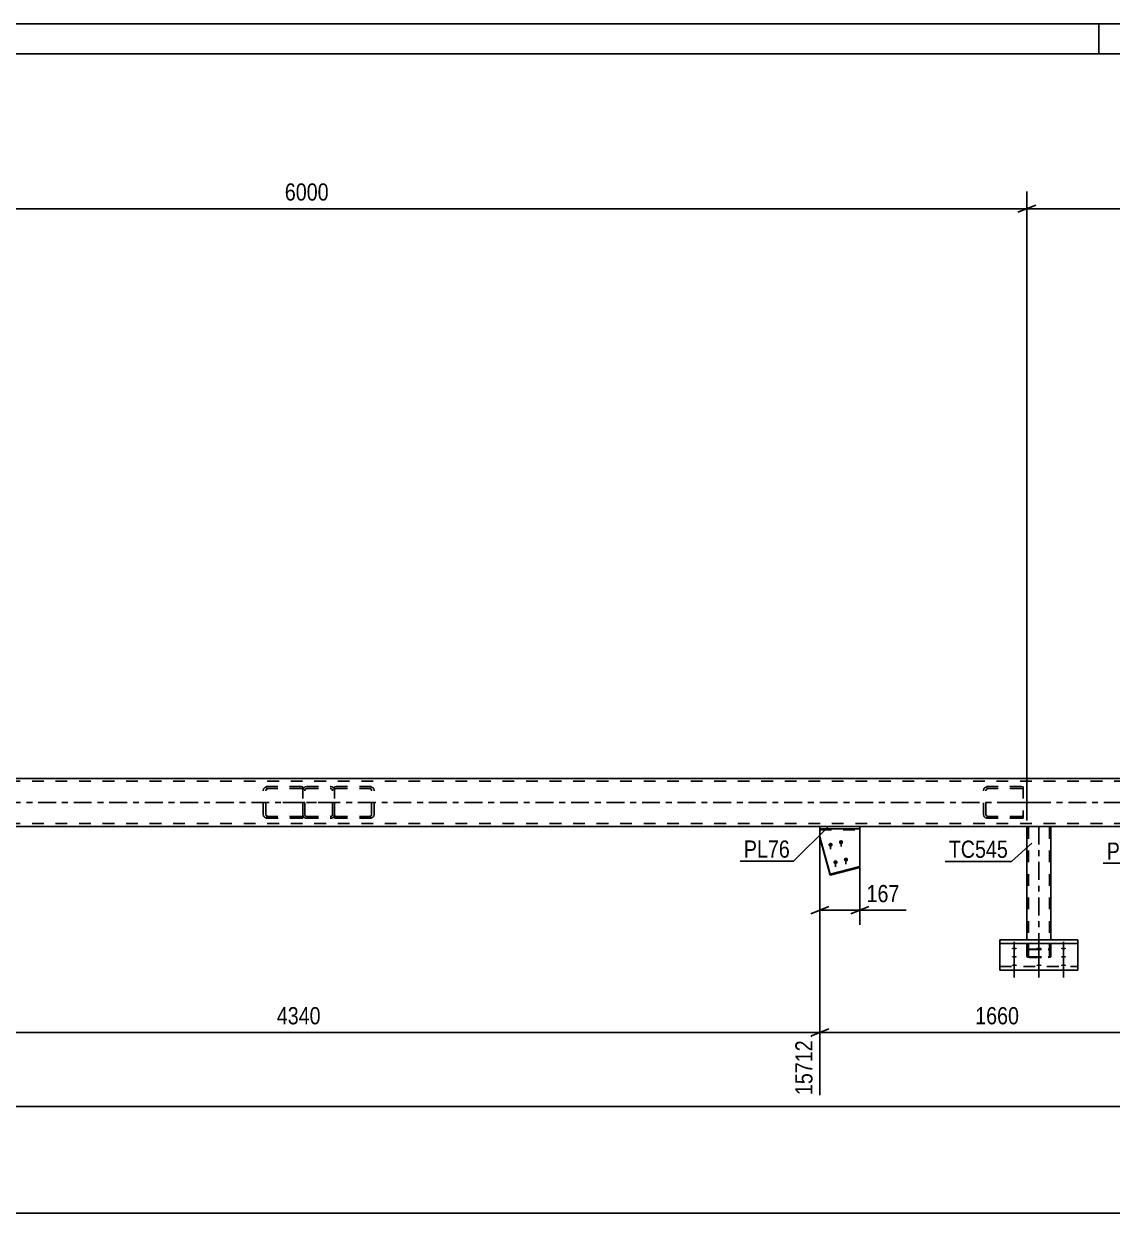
# Model space of a CAD drawing. Header units: millimetres. Extents: x -136 to 1053, y -541 to 300.
# Drawn here: x 453.4 to 634.8, y 101.8 to 299.9 of the extents above; entities that cross this region are included whole.
import ezdxf

# ---------------------------------------------------------------- set-up
doc = ezdxf.new("R2010")
doc.units = ezdxf.units.MM
doc.linetypes.add('DXK_LINE_DOT2', pattern=[3.9198, 1.9599, -1.9599])
doc.linetypes.add('DXK_LINE_DOT3', pattern=[5.9187, 2.979, -0.9799, 0.9799, -0.9799])
doc.styles.add('Arial Narrow', font='ARIALN.TTF', dxfattribs={"height": 0.2})

# ---------------------------------------------------------------- blocks, each defined once
blk = doc.blocks.new('Unknown-335479020-1133')
at = {"color": 5, "linetype": 'Continuous'}
for p, q in [((1052.57, 299.9), (-136.43, 299.9)), ((632.57, 294.9), (632.57, 299.9)), ((1047.57, 294.9), (-131.43, 294.9))]:
    blk.add_line(p, q, dxfattribs=at)
blk = doc.blocks.new('Bolt-335479020-5719 - 5651')
at = {"linetype": 'Continuous'}
for points in [[(618.46, 146.02), (618.56, 146.02), (618.64, 146.01), (618.72, 145.99), (618.79, 145.97), (618.85, 145.94), (618.88, 145.92), (618.9, 145.89), (618.9, 145.85), (618.88, 145.82), (618.85, 145.79), (618.79, 145.77), (618.72, 145.75), (618.64, 145.73), (618.56, 145.72), (618.46, 145.72), (618.37, 145.72), (618.29, 145.73), (618.21, 145.75), (618.14, 145.77), (618.08, 145.79), (618.05, 145.82), (618.03, 145.85), (618.03, 145.89), (618.05, 145.92), (618.08, 145.94), (618.14, 145.97), (618.21, 145.99), (618.29, 146.01), (618.37, 146.02)], [(622.56, 146.02), (622.66, 146.02), (622.74, 146.01), (622.82, 145.99), (622.89, 145.97), (622.95, 145.94), (622.98, 145.92), (623, 145.89), (623, 145.85), (622.98, 145.82), (622.95, 145.79), (622.89, 145.77), (622.82, 145.75), (622.74, 145.73), (622.66, 145.72), (622.56, 145.72), (622.47, 145.72), (622.39, 145.73), (622.31, 145.75), (622.24, 145.77), (622.18, 145.79), (622.15, 145.82), (622.13, 145.85), (622.13, 145.89), (622.15, 145.92), (622.18, 145.94), (622.24, 145.97), (622.31, 145.99), (622.39, 146.01), (622.47, 146.02)], [(626.66, 146.02), (626.76, 146.02), (626.84, 146.01), (626.92, 145.99), (626.99, 145.97), (627.05, 145.94), (627.08, 145.92), (627.1, 145.89), (627.1, 145.85), (627.08, 145.82), (627.05, 145.79), (626.99, 145.77), (626.92, 145.75), (626.84, 145.73), (626.76, 145.72), (626.66, 145.72), (626.57, 145.72), (626.49, 145.73), (626.41, 145.75), (626.34, 145.77), (626.28, 145.79), (626.25, 145.82), (626.23, 145.85), (626.23, 145.89), (626.25, 145.92), (626.28, 145.94), (626.34, 145.97), (626.41, 145.99), (626.49, 146.01), (626.57, 146.02)], [(618.46, 144.62), (618.56, 144.61), (618.64, 144.6), (618.72, 144.59), (618.79, 144.57), (618.85, 144.54), (618.88, 144.51), (618.9, 144.48), (618.9, 144.45), (618.88, 144.42), (618.85, 144.39), (618.79, 144.37), (618.72, 144.35), (618.64, 144.33), (618.56, 144.32), (618.46, 144.32), (618.37, 144.32), (618.29, 144.33), (618.21, 144.35), (618.14, 144.37), (618.08, 144.39), (618.05, 144.42), (618.03, 144.45), (618.03, 144.48), (618.05, 144.51), (618.08, 144.54), (618.14, 144.57), (618.21, 144.59), (618.29, 144.6), (618.37, 144.61)], [(618.46, 143.22), (618.56, 143.21), (618.64, 143.2), (618.72, 143.19), (618.79, 143.17), (618.85, 143.14), (618.88, 143.11), (618.9, 143.08), (618.9, 143.05), (618.88, 143.02), (618.85, 142.99), (618.79, 142.96), (618.72, 142.94), (618.64, 142.93), (618.56, 142.92), (618.46, 142.91), (618.37, 142.92), (618.29, 142.93), (618.21, 142.94), (618.14, 142.96), (618.08, 142.99), (618.05, 143.02), (618.03, 143.05), (618.03, 143.08), (618.05, 143.11), (618.08, 143.14), (618.14, 143.17), (618.21, 143.19), (618.29, 143.2), (618.37, 143.21)], [(622.56, 143.22), (622.66, 143.21), (622.74, 143.2), (622.82, 143.19), (622.89, 143.17), (622.95, 143.14), (622.98, 143.11), (623, 143.08), (623, 143.05), (622.98, 143.02), (622.95, 142.99), (622.89, 142.96), (622.82, 142.94), (622.74, 142.93), (622.66, 142.92), (622.56, 142.91), (622.47, 142.92), (622.39, 142.93), (622.31, 142.94), (622.24, 142.96), (622.18, 142.99), (622.15, 143.02), (622.13, 143.05), (622.13, 143.08), (622.15, 143.11), (622.18, 143.14), (622.24, 143.17), (622.31, 143.19), (622.39, 143.2), (622.47, 143.21)], [(626.66, 144.62), (626.76, 144.61), (626.84, 144.6), (626.92, 144.59), (626.99, 144.57), (627.05, 144.54), (627.08, 144.51), (627.1, 144.48), (627.1, 144.45), (627.08, 144.42), (627.05, 144.39), (626.99, 144.37), (626.92, 144.35), (626.84, 144.33), (626.76, 144.32), (626.66, 144.32), (626.57, 144.32), (626.49, 144.33), (626.41, 144.35), (626.34, 144.37), (626.28, 144.39), (626.25, 144.42), (626.23, 144.45), (626.23, 144.48), (626.25, 144.51), (626.28, 144.54), (626.34, 144.57), (626.41, 144.59), (626.49, 144.6), (626.57, 144.61)], [(626.66, 143.22), (626.76, 143.21), (626.84, 143.2), (626.92, 143.19), (626.99, 143.17), (627.05, 143.14), (627.08, 143.11), (627.1, 143.08), (627.1, 143.05), (627.08, 143.02), (627.05, 142.99), (626.99, 142.96), (626.92, 142.94), (626.84, 142.93), (626.76, 142.92), (626.66, 142.91), (626.57, 142.92), (626.49, 142.93), (626.41, 142.94), (626.34, 142.96), (626.28, 142.99), (626.25, 143.02), (626.23, 143.05), (626.23, 143.08), (626.25, 143.11), (626.28, 143.14), (626.34, 143.17), (626.41, 143.19), (626.49, 143.2), (626.57, 143.21)]]:
    blk.add_hatch(color=1, dxfattribs=at).paths.add_polyline_path(points)
at = {"color": 1, "linetype": 'Continuous'}
for p, q in [((618.46, 146.96), (618.46, 143.84)), ((622.56, 146.96), (622.56, 143.84)), ((626.66, 146.96), (626.66, 143.84)), ((618.46, 145.56), (618.46, 142.44)), ((626.66, 145.56), (626.66, 142.44)), ((618.46, 144.15), (618.46, 141.04)), ((622.56, 144.15), (622.56, 141.04)), ((626.66, 144.15), (626.66, 141.04))]:
    blk.add_line(p, q, dxfattribs=at)
blk = doc.blocks.new('Part-335479020-5756 - 5651')
at = {"color": 7, "linetype": 'DXK_LINE_DOT2'}
for p, q in [((592.72, 165.81), (586.03, 165.81)), ((586.03, 165.81), (586.03, 165.79)), ((586.03, 165.79), (586.03, 165.81)), ((586.03, 165.64), (592.72, 165.64)), ((592.72, 165.81), (592.72, 165.79)), ((592.72, 165.79), (592.72, 165.81))]:
    blk.add_line(p, q, dxfattribs=at)
at = {"color": 2, "linetype": 'Continuous'}
for p, q in [((586.03, 164.28), (586.03, 165.79)), ((592.72, 159.34), (592.72, 165.79)), ((586.03, 164.44), (587.78, 158.26)), ((587.78, 158.1), (586.03, 164.28)), ((587.78, 158.26), (592.72, 159.5)), ((587.78, 158.1), (592.72, 159.34)), ((587.78, 158.26), (587.78, 158.1))]:
    blk.add_line(p, q, dxfattribs=at)
blk = doc.blocks.new('Part-335479020-5702 - 5651')
at = {"color": 2, "linetype": 'Continuous'}
for p, q in [((586.03, 166.19), (586.03, 165.79)), ((592.72, 166.19), (586.03, 166.19)), ((586.03, 165.79), (592.72, 165.79)), ((592.72, 165.79), (592.72, 166.19))]:
    blk.add_line(p, q, dxfattribs=at)
blk = doc.blocks.new('Bolt-335479020-5703 - 5651')
at = {"linetype": 'Continuous'}
for points in [[(587.85, 162.81), (587.77, 162.81), (587.7, 162.83), (587.64, 162.87), (587.58, 162.92), (587.54, 162.97), (587.5, 163.04), (587.49, 163.11), (587.49, 163.18), (587.5, 163.25), (587.54, 163.31), (587.58, 163.37), (587.64, 163.42), (587.7, 163.45), (587.77, 163.47), (587.85, 163.48), (587.92, 163.47), (587.99, 163.45), (588.06, 163.42), (588.11, 163.37), (588.16, 163.31), (588.19, 163.25), (588.21, 163.18), (588.21, 163.11), (588.19, 163.04), (588.16, 162.97), (588.11, 162.92), (588.06, 162.87), (587.99, 162.83), (587.92, 162.81)], [(589.59, 163.24), (589.51, 163.25), (589.44, 163.27), (589.38, 163.3), (589.32, 163.35), (589.27, 163.41), (589.24, 163.47), (589.23, 163.54), (589.23, 163.61), (589.24, 163.68), (589.27, 163.75), (589.32, 163.8), (589.38, 163.85), (589.44, 163.89), (589.51, 163.91), (589.59, 163.92), (589.66, 163.91), (589.73, 163.89), (589.8, 163.85), (589.85, 163.8), (589.9, 163.75), (589.93, 163.68), (589.94, 163.61), (589.94, 163.54), (589.93, 163.47), (589.9, 163.41), (589.85, 163.35), (589.8, 163.3), (589.73, 163.27), (589.66, 163.25)], [(588.67, 159.9), (588.6, 159.91), (588.52, 159.93), (588.46, 159.96), (588.4, 160.01), (588.36, 160.07), (588.33, 160.13), (588.31, 160.2), (588.31, 160.27), (588.33, 160.34), (588.36, 160.41), (588.4, 160.46), (588.46, 160.51), (588.52, 160.55), (588.6, 160.57), (588.67, 160.58), (588.74, 160.57), (588.82, 160.55), (588.88, 160.51), (588.94, 160.46), (588.98, 160.41), (589.01, 160.34), (589.03, 160.27), (589.03, 160.2), (589.01, 160.13), (588.98, 160.07), (588.94, 160.01), (588.88, 159.96), (588.82, 159.93), (588.74, 159.91)], [(590.41, 160.33), (590.33, 160.34), (590.26, 160.36), (590.2, 160.4), (590.14, 160.45), (590.1, 160.5), (590.07, 160.57), (590.05, 160.64), (590.05, 160.71), (590.07, 160.78), (590.1, 160.84), (590.14, 160.9), (590.2, 160.95), (590.26, 160.98), (590.33, 161), (590.41, 161.01), (590.48, 161), (590.56, 160.98), (590.62, 160.95), (590.68, 160.9), (590.72, 160.84), (590.75, 160.78), (590.77, 160.71), (590.77, 160.64), (590.75, 160.57), (590.72, 160.5), (590.68, 160.45), (590.62, 160.4), (590.56, 160.36), (590.48, 160.34)]]:
    blk.add_hatch(color=1, dxfattribs=at).paths.add_polyline_path(points)
at = {"color": 1, "linetype": 'Continuous'}
for p, q in [((587.85, 163.42), (587.85, 162.39)), ((589.59, 163.85), (589.59, 162.83)), ((588.67, 160.51), (588.67, 159.49)), ((590.41, 160.95), (590.41, 159.92))]:
    blk.add_line(p, q, dxfattribs=at)
blk = doc.blocks.new('Part-335479020-5908 - 5651')
at = {"color": 7, "linetype": 'DXK_LINE_DOT2'}
for p, q in [((493.36, 172.43), (493.3, 172.19)), ((499.67, 172.83), (493.82, 172.83)), ((499.67, 172.51), (493.82, 172.51)), ((494.18, 172.83), (493.84, 172.78)), ((494.01, 172.48), (494.18, 172.51)), ((499.67, 172.83), (499.92, 172.79)), ((499.67, 172.51), (499.83, 172.48)), ((499.83, 172.48), (499.92, 172.44)), ((499.92, 172.79), (499.92, 167.58)), ((493.3, 168.19), (493.3, 172.19)), ((493.74, 172.19), (493.77, 172.31)), ((493.74, 168.19), (493.74, 172.19)), ((493.3, 168.19), (493.36, 167.94)), ((493.77, 168.06), (493.74, 168.19)), ((499.67, 167.87), (493.82, 167.87)), ((493.82, 167.55), (499.67, 167.55)), ((493.84, 167.59), (494.18, 167.55)), ((494.18, 167.87), (494.01, 167.89)), ((499.83, 167.89), (499.67, 167.87)), ((499.67, 167.55), (499.92, 167.58)), ((499.92, 167.93), (499.83, 167.89))]:
    blk.add_line(p, q, dxfattribs=at)
at = {"color": 7, "linetype": 'DXK_LINE_DOT3'}
blk.add_line((496.57, 170.19), (503.77, 170.19), dxfattribs=at)
at = {"color": 7, "linetype": 'DXK_LINE_DOT2'}
for centre, radius, start, end in [((494.04, 172), 0.802, 104.5547, 147.5896), ((494.11, 172.09), 0.401, 104.5547, 147.5896), ((494.04, 168.37), 0.802, 212.4104, 255.4453), ((494.11, 168.28), 0.401, 212.4104, 255.4453)]:
    blk.add_arc(centre, radius, start, end, dxfattribs=at)
blk = doc.blocks.new('Part-335479020-5852 - 5651')
at = {"color": 7, "linetype": 'DXK_LINE_DOT2'}
for p, q in [((637.06, 173.71), (11.92, 173.71)), ((637.06, 166.67), (11.92, 166.67)), ((592.72, 166.19), (586.03, 166.19)), ((624.56, 166.19), (620.56, 166.19))]:
    blk.add_line(p, q, dxfattribs=at)
at = {"color": 2, "linetype": 'Continuous'}
for p, q in [((637.06, 174.19), (384.57, 174.19)), ((586.03, 166.19), (419.11, 166.19)), ((620.56, 166.19), (592.72, 166.19)), ((637.06, 166.19), (624.56, 166.19))]:
    blk.add_line(p, q, dxfattribs=at)
at = {"color": 7, "linetype": 'DXK_LINE_DOT3'}
blk.add_line((11.92, 170.19), (637.06, 170.19), dxfattribs=at)
blk = doc.blocks.new('Part-335479020-5860 - 5651')
at = {"color": 7, "linetype": 'DXK_LINE_DOT2'}
for p, q in [((499.97, 172.43), (499.92, 172.19)), ((500.56, 172.83), (500.32, 172.78)), ((500.44, 172.48), (500.56, 172.51)), ((500.56, 172.83), (504.56, 172.83)), ((500.56, 172.51), (504.56, 172.51)), ((504.81, 172.78), (504.56, 172.83)), ((504.56, 172.51), (504.69, 172.48)), ((505.2, 172.19), (505.16, 172.43)), ((499.92, 168.19), (499.92, 172.19)), ((500.24, 172.19), (500.27, 172.31)), ((500.24, 168.19), (500.24, 172.19)), ((504.86, 172.31), (504.88, 172.19)), ((504.88, 168.19), (504.88, 172.19)), ((505.2, 168.19), (505.2, 172.19)), ((499.92, 168.19), (499.97, 167.94)), ((500.27, 168.06), (500.24, 168.19)), ((500.32, 167.59), (500.56, 167.55)), ((500.56, 167.87), (500.44, 167.89)), ((500.56, 167.87), (504.56, 167.87)), ((500.56, 167.55), (504.56, 167.55)), ((504.69, 167.89), (504.56, 167.87)), ((504.56, 167.55), (504.81, 167.59)), ((504.88, 168.19), (504.86, 168.06)), ((505.16, 167.94), (505.2, 168.19))]:
    blk.add_line(p, q, dxfattribs=at)
at = {"color": 7, "linetype": 'DXK_LINE_DOT3'}
blk.add_line((502.56, 170.19), (502.56, 170.19), dxfattribs=at)
at = {"color": 7, "linetype": 'DXK_LINE_DOT2'}
for centre, radius, start, end in [((500.56, 172.19), 0.64, 112.5, 157.5), ((500.56, 172.19), 0.32, 112.5, 157.5), ((504.56, 172.19), 0.32, 22.5, 67.5), ((504.56, 172.19), 0.64, 22.5, 67.5), ((500.56, 168.19), 0.64, 202.5, 247.5), ((500.56, 168.19), 0.32, 202.5, 247.5), ((504.56, 168.19), 0.32, 292.5, 337.5), ((504.56, 168.19), 0.64, 292.5, 337.5)]:
    blk.add_arc(centre, radius, start, end, dxfattribs=at)
blk = doc.blocks.new('Part-335479020-5869 - 5651')
at = {"color": 2, "linetype": 'Continuous'}
for p, q in [((629.06, 147.29), (616.06, 147.29)), ((616.06, 147.29), (616.06, 142.24)), ((616.06, 146.69), (629.06, 146.69)), ((629.06, 142.24), (629.06, 147.29)), ((616.06, 142.24), (629.06, 142.24))]:
    blk.add_line(p, q, dxfattribs=at)
at = {"color": 7, "linetype": 'DXK_LINE_DOT2'}
blk.add_line((616.06, 142.85), (629.06, 142.85), dxfattribs=at)
blk = doc.blocks.new('Part-335479020-5880 - 5651')
at = {"color": 7, "linetype": 'DXK_LINE_DOT2'}
for p, q in [((613.37, 172.43), (613.3, 172.19)), ((619.67, 172.83), (613.82, 172.83)), ((619.67, 172.51), (613.82, 172.51)), ((614.18, 172.83), (613.84, 172.78)), ((614.01, 172.48), (614.18, 172.51)), ((619.67, 172.83), (619.92, 172.79)), ((619.67, 172.51), (619.84, 172.48)), ((619.84, 172.48), (619.92, 172.44)), ((619.92, 172.79), (619.92, 167.58)), ((613.3, 168.19), (613.3, 172.19)), ((613.74, 172.19), (613.77, 172.31)), ((613.74, 168.19), (613.74, 172.19)), ((613.3, 168.19), (613.37, 167.94)), ((613.77, 168.06), (613.74, 168.19)), ((619.67, 167.87), (613.82, 167.87)), ((613.82, 167.55), (619.67, 167.55)), ((613.84, 167.59), (614.18, 167.55)), ((614.18, 167.87), (614.01, 167.89)), ((619.84, 167.89), (619.67, 167.87)), ((619.67, 167.55), (619.92, 167.58)), ((619.92, 167.93), (619.84, 167.89))]:
    blk.add_line(p, q, dxfattribs=at)
at = {"color": 7, "linetype": 'DXK_LINE_DOT3'}
blk.add_line((616.57, 170.19), (623.77, 170.19), dxfattribs=at)
at = {"color": 7, "linetype": 'DXK_LINE_DOT2'}
for centre, radius, start, end in [((614.04, 172), 0.802, 104.5546, 147.5894), ((614.11, 172.09), 0.401, 104.5546, 147.5894), ((614.04, 168.37), 0.802, 212.4106, 255.4454), ((614.11, 168.28), 0.401, 212.4106, 255.4454)]:
    blk.add_arc(centre, radius, start, end, dxfattribs=at)
blk = doc.blocks.new('Part-335479020-5881 - 5651')
at = {"color": 7, "linetype": 'DXK_LINE_DOT2'}
for p, q in [((505.45, 172.83), (505.2, 172.79)), ((505.2, 172.79), (505.2, 167.58)), ((505.2, 172.44), (505.29, 172.48)), ((505.29, 172.48), (505.45, 172.51)), ((511.29, 172.83), (505.45, 172.83)), ((511.29, 172.51), (505.45, 172.51)), ((511.28, 172.78), (510.94, 172.83)), ((510.94, 172.51), (511.11, 172.48)), ((511.82, 172.19), (511.75, 172.43)), ((511.35, 172.31), (511.38, 172.19)), ((511.38, 168.19), (511.38, 172.19)), ((511.82, 168.19), (511.82, 172.19)), ((505.29, 167.89), (505.2, 167.93)), ((505.2, 167.58), (505.45, 167.55)), ((505.45, 167.87), (505.29, 167.89)), ((511.29, 167.87), (505.45, 167.87)), ((511.29, 167.55), (505.45, 167.55)), ((511.11, 167.89), (510.94, 167.87)), ((510.94, 167.55), (511.28, 167.59)), ((511.38, 168.19), (511.35, 168.06)), ((511.75, 167.94), (511.82, 168.19))]:
    blk.add_line(p, q, dxfattribs=at)
for centre, radius, start, end in [((511.01, 172.09), 0.401, 32.3846, 75.4287), ((511.08, 172), 0.801, 32.3846, 75.4287), ((511.01, 168.28), 0.401, 284.5713, 327.6154), ((511.08, 168.37), 0.801, 284.5713, 327.6154)]:
    blk.add_arc(centre, radius, start, end, dxfattribs=at)
blk = doc.blocks.new('Part-335479020-5903 - 5651')
at = {"color": 2, "linetype": 'Continuous'}
for p, q in [((620.56, 147.29), (620.56, 166.19)), ((624.08, 166.19), (620.56, 166.19)), ((624.56, 166.19), (624.08, 166.19)), ((624.56, 147.29), (624.56, 166.19))]:
    blk.add_line(p, q, dxfattribs=at)
at = {"color": 7, "linetype": 'DXK_LINE_DOT2'}
for p, q in [((620.8, 144.55), (620.8, 166.19)), ((624.31, 166.19), (624.18, 166.19)), ((624.32, 166.19), (624.31, 166.19)), ((624.32, 144.55), (624.32, 166.19)), ((620.56, 144.55), (620.56, 147.29)), ((624.56, 144.55), (624.56, 147.29)), ((620.6, 145.65), (620.56, 145.59)), ((620.7, 145.7), (620.6, 145.65)), ((620.86, 145.74), (620.7, 145.7)), ((620.8, 145.59), (620.82, 145.62)), ((620.82, 145.62), (620.87, 145.65)), ((621.04, 145.75), (620.86, 145.74)), ((620.87, 145.65), (620.95, 145.66)), ((620.95, 145.66), (621.04, 145.67)), ((621.04, 145.75), (624.08, 145.75)), ((621.04, 145.67), (624.08, 145.67)), ((624.27, 145.74), (624.08, 145.75)), ((624.08, 145.67), (624.18, 145.66)), ((624.18, 145.66), (624.25, 145.65)), ((624.25, 145.65), (624.31, 145.62)), ((624.42, 145.7), (624.27, 145.74)), ((624.31, 145.62), (624.32, 145.59)), ((624.53, 145.65), (624.42, 145.7)), ((624.56, 145.59), (624.53, 145.65)), ((620.56, 144.55), (620.6, 144.49)), ((620.6, 144.49), (620.7, 144.43)), ((620.7, 144.43), (620.86, 144.4)), ((620.82, 144.52), (620.8, 144.55)), ((620.87, 144.49), (620.82, 144.52)), ((620.86, 144.4), (621.04, 144.38)), ((620.95, 144.47), (620.87, 144.49)), ((621.04, 144.47), (620.95, 144.47)), ((621.04, 144.47), (624.08, 144.47)), ((621.04, 144.38), (624.08, 144.38)), ((624.18, 144.47), (624.08, 144.47)), ((624.08, 144.38), (624.27, 144.4)), ((624.25, 144.49), (624.18, 144.47)), ((624.31, 144.52), (624.25, 144.49)), ((624.27, 144.4), (624.42, 144.43)), ((624.32, 144.55), (624.31, 144.52)), ((624.42, 144.43), (624.53, 144.49)), ((624.53, 144.49), (624.56, 144.55))]:
    blk.add_line(p, q, dxfattribs=at)
at = {"color": 7, "linetype": 'DXK_LINE_DOT3'}
blk.add_line((622.56, 166.19), (622.56, 145.07), dxfattribs=at)
blk = doc.blocks.new('StraightDimension-335479020-5913 - 5651')
at = {"color": 7, "linetype": 'Continuous'}
blk.add_line((-1.98, 101.76), (667.31, 101.76), dxfattribs=at)
blk = doc.blocks.new('StraightDimension-335479020-5941 - 5651')
at = {"color": 7, "linetype": 'Continuous'}
blk.add_line((-0.98, 119.52), (666.31, 119.52), dxfattribs=at)
blk = doc.blocks.new('StraightDimension-335479020-6003 - 5651')
at = {"color": 7, "linetype": 'Continuous'}
for p, q in [((592.72, 164.72), (592.72, 149.83)), ((586.03, 163.36), (586.03, 149.83)), ((584.53, 151.63), (587.53, 152.83)), ((594.22, 152.83), (591.22, 151.63)), ((586.03, 152.23), (592.72, 152.23))]:
    blk.add_line(p, q, dxfattribs=at)
at = {"color": 0}
blk.add_wipeout([(599.93, 152.98), (599.93, 157.18), (593.24, 157.18), (593.24, 152.98)], dxfattribs=at)
at = {"color": 7, "linetype": 'Continuous'}
blk.add_line((592.72, 152.23), (600.45, 152.23), dxfattribs=at)
blk.add_line((592.72, 152.23), (600.45, 152.23), dxfattribs=at)
at = {"color": 3, "style": 'Arial Narrow'}
blk.add_text('167', height=2.863, dxfattribs=at).set_placement((593.84, 153.58))
blk = doc.blocks.new('StraightDimension-335479020-6028 - 5651')
at = {"color": 7, "linetype": 'Continuous'}
for p, q in [((412.42, 164.79), (412.42, 121.44)), ((586.03, 164.79), (586.03, 121.44)), ((413.92, 132.48), (410.92, 131.28)), ((412.42, 131.88), (586.03, 131.88)), ((584.53, 131.28), (587.53, 132.48))]:
    blk.add_line(p, q, dxfattribs=at)
at = {"color": 0}
blk.add_wipeout([(503.48, 132.63), (503.48, 136.83), (494.97, 136.83), (494.97, 132.63)], dxfattribs=at)
at = {"color": 0, "linetype": 'Continuous'}
blk.add_wipeout([(585.43, 131.18), (581.23, 131.18), (581.23, 120.84), (585.43, 120.84)], dxfattribs=at)
at = {"color": 3, "style": 'Arial Narrow'}
blk.add_text('4340', height=2.863, dxfattribs=at).set_placement((495.57, 133.23))
at = {"color": 3, "linetype": 'Continuous', "style": 'Arial Narrow'}
blk.add_text('15712', height=2.863, rotation=90.0002, dxfattribs=at).set_placement((584.83, 121.44))
blk = doc.blocks.new('StraightDimension-335479020-6038 - 5651')
at = {"color": 7, "linetype": 'Continuous'}
for p, q in [((586.03, 164.79), (586.03, 121.44)), ((645.16, 164.79), (645.16, 121.44)), ((587.53, 132.48), (584.53, 131.28)), ((586.03, 131.88), (645.16, 131.88)), ((643.66, 131.28), (646.66, 132.48))]:
    blk.add_line(p, q, dxfattribs=at)
at = {"color": 0}
blk.add_wipeout([(619.85, 132.63), (619.85, 136.83), (611.34, 136.83), (611.34, 132.63)], dxfattribs=at)
at = {"color": 0, "linetype": 'Continuous'}
blk.add_wipeout([(644.56, 131.18), (640.36, 131.18), (640.36, 120.84), (644.56, 120.84)], dxfattribs=at)
at = {"color": 3, "style": 'Arial Narrow'}
blk.add_text('1660', height=2.863, dxfattribs=at).set_placement((611.94, 133.23))
at = {"color": 3, "linetype": 'Continuous', "style": 'Arial Narrow'}
blk.add_text('17371', height=2.863, rotation=90.0002, dxfattribs=at).set_placement((643.96, 121.44))
blk = doc.blocks.new('StraightDimension-335479020-6159 - 5651')
at = {"color": 7, "linetype": 'Continuous'}
for p, q in [((380.57, 254.71), (380.57, 271.95)), ((620.56, 167.19), (620.56, 271.95)), ((382.07, 269.7), (379.07, 268.5)), ((619.06, 268.5), (622.06, 269.7)), ((380.57, 269.1), (620.56, 269.1))]:
    blk.add_line(p, q, dxfattribs=at)
at = {"color": 0}
blk.add_wipeout([(504.83, 269.85), (504.83, 274.05), (496.31, 274.05), (496.31, 269.85)], dxfattribs=at)
at = {"color": 3, "style": 'Arial Narrow'}
blk.add_text('6000', height=2.863, dxfattribs=at).set_placement((496.91, 270.45))
blk = doc.blocks.new('StraightDimension-335479020-6215 - 5651')
at = {"color": 7, "linetype": 'Continuous'}
for p, q in [((620.56, 167.19), (620.56, 271.95)), ((666.31, 179.99), (666.31, 271.95)), ((622.06, 269.7), (619.06, 268.5)), ((664.81, 268.5), (667.81, 269.7)), ((620.56, 269.1), (666.31, 269.1))]:
    blk.add_line(p, q, dxfattribs=at)
at = {"color": 0}
blk.add_wipeout([(647.7, 269.85), (647.7, 274.05), (639.18, 274.05), (639.18, 269.85)], dxfattribs=at)
at = {"color": 3, "style": 'Arial Narrow'}
blk.add_text('1325', height=2.863, dxfattribs=at).set_placement((639.78, 270.45))
blk = doc.blocks.new('Mark-335479020-5698 - 5651')
at = {"color": 0}
blk.add_wipeout([(581.07, 160.99), (581.07, 163.99), (573.39, 163.99), (573.39, 160.99)], dxfattribs=at)
blk.add_wipeout([(581.07, 160.99), (581.07, 163.99), (573.39, 163.99), (573.39, 160.99)], dxfattribs=at)
at = {"color": 30, "linetype": 'Continuous'}
for p in [(587.38, 166.09), (572.79, 160.39)]:
    blk.add_line(p, (581.67, 160.39), dxfattribs=at)
at = {"color": 3, "style": 'Arial Narrow'}
blk.add_text('PL76', height=2.863, dxfattribs=at).set_placement((573.39, 160.99))
blk = doc.blocks.new('Mark-335479020-5763 - 5651')
at = {"color": 0}
blk.add_wipeout([(641.54, 160.65), (641.54, 163.65), (633.86, 163.65), (633.86, 160.65)], dxfattribs=at)
blk.add_wipeout([(641.54, 160.65), (641.54, 163.65), (633.86, 163.65), (633.86, 160.65)], dxfattribs=at)
at = {"color": 30, "linetype": 'Continuous'}
for p in [(646.51, 166.09), (633.26, 160.05)]:
    blk.add_line(p, (642.14, 160.05), dxfattribs=at)
at = {"color": 3, "style": 'Arial Narrow'}
blk.add_text('PL76', height=2.863, dxfattribs=at).set_placement((633.86, 160.65))
blk = doc.blocks.new('Mark-335479020-5899 - 5651')
at = {"color": 0}
blk.add_wipeout([(617.4, 160.97), (617.4, 163.97), (607.54, 163.97), (607.54, 160.97)], dxfattribs=at)
blk.add_wipeout([(617.4, 160.97), (617.4, 163.97), (607.54, 163.97), (607.54, 160.97)], dxfattribs=at)
at = {"color": 30, "linetype": 'Continuous'}
for p in [(621.38, 163.39), (606.94, 160.37)]:
    blk.add_line(p, (618, 160.37), dxfattribs=at)
at = {"color": 3, "style": 'Arial Narrow'}
blk.add_text('TC545', height=2.863, dxfattribs=at).set_placement((607.54, 160.97))

msp = doc.modelspace()

# ---------------------------------------------------------------- block references
for name in ['Unknown-335479020-1133', 'Part-335479020-5852 - 5651', 'Part-335479020-5908 - 5651', 'Part-335479020-5860 - 5651', 'Part-335479020-5881 - 5651', 'Part-335479020-5880 - 5651', 'Part-335479020-5702 - 5651', 'Part-335479020-5756 - 5651', 'Part-335479020-5903 - 5651', 'Bolt-335479020-5703 - 5651', 'Part-335479020-5869 - 5651', 'Bolt-335479020-5719 - 5651']:
    msp.add_blockref(name, (0, 0))

# ---------------------------------------------------------------- next in the draw order: block references
for name in ['StraightDimension-335479020-6159 - 5651', 'StraightDimension-335479020-5913 - 5651']:
    msp.add_blockref(name, (0, 0))

# ---------------------------------------------------------------- next in the draw order: block references
for name in ['StraightDimension-335479020-6215 - 5651', 'StraightDimension-335479020-5941 - 5651']:
    msp.add_blockref(name, (0, 0))

# ---------------------------------------------------------------- next in the draw order: block references
msp.add_blockref('StraightDimension-335479020-6003 - 5651', (0, 0))

# ---------------------------------------------------------------- next in the draw order: block references
msp.add_blockref('StraightDimension-335479020-6028 - 5651', (0, 0))

# ---------------------------------------------------------------- next in the draw order: block references
msp.add_blockref('StraightDimension-335479020-6038 - 5651', (0, 0))

# ---------------------------------------------------------------- next in the draw order: block references
for name in ['Mark-335479020-5698 - 5651', 'Mark-335479020-5763 - 5651', 'Mark-335479020-5899 - 5651']:
    msp.add_blockref(name, (0, 0))

doc.saveas('drawing.dxf')
